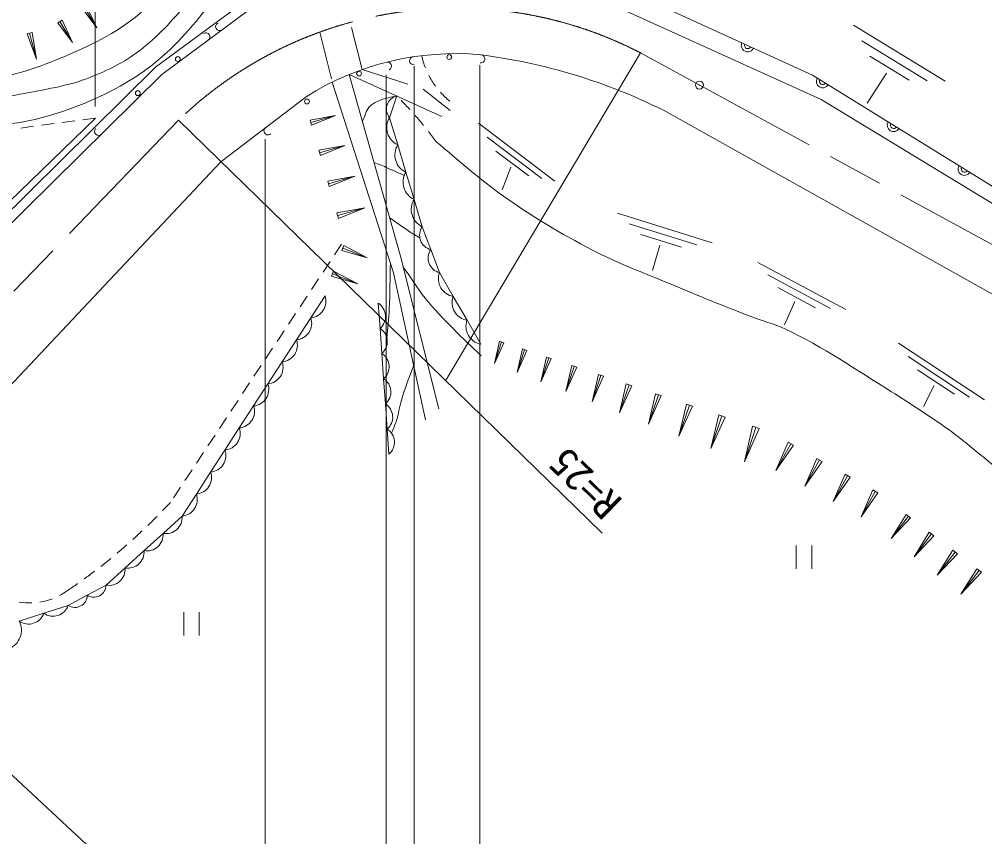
# Model space of a CAD drawing. Units: millimetres, scale not verified. Extents: x 40000 to 680000, y 20000 to 380000.
# Drawn here: x 428844 to 489103, y 263689 to 314694 of the extents above; entities that cross this region are included whole.
import ezdxf
from ezdxf.enums import TextEntityAlignment as Align

# ---------------------------------------------------------------- set-up
doc = ezdxf.new("R2010")
doc.units = ezdxf.units.MM
doc.header["$LTSCALE"] = 1000
doc.header["$PDMODE"] = 32
doc.header["$PDSIZE"] = 500
doc.linetypes.add('CHAIN', pattern=[18.5, 12, -1.5, 3.5, -1.5])
for name, color, linetype, lineweight in [('M-BGD', 7, 'Continuous', 13), ('M-BMK', 2, 'CHAIN', 13), ('M-WORK', 1, 'Continuous', 13)]:
    doc.layers.add(name, color=color, linetype=linetype, lineweight=lineweight)
doc.styles.add('ＭＳ ゴシック', font='')
doc.styles.get('ＭＳ ゴシック').set_extended_font_data('MS Gothic')

msp = doc.modelspace()

# ---------------------------------------------------------------- linework, layer by layer
at = {"layer": 'M-BGD'}
msp.add_circle((471298, 310593), 250, dxfattribs=at)
msp.add_point((471298, 310593), dxfattribs=at)
at = {"layer": 'M-BMK'}
for p, q in [((467620, 312599), (498316, 295862)), ((393466, 261362), (438774, 308391))]:
    msp.add_line(p, q, dxfattribs=at)
msp.add_arc((456129, 290396), 25000, 62.63769, 133.96343, dxfattribs=at)
at = {"layer": 'M-WORK'}
for p, q in [((433576, 309263), (433576, 357490)), ((437346, 311710), (446466, 318473)), ((437737, 311253), (446507, 317756)), ((466504, 316631), (478359, 311209)), ((465348, 315823), (478899, 309689)), ((432761, 315390), (433674, 314167)), ((432892, 315468), (433674, 314167)), ((433022, 315547), (433674, 314167)), ((431250, 314482), (431514, 314641)), ((431382, 314562), (432173, 313244)), ((431514, 314641), (432173, 313244)), ((431250, 314482), (432173, 313244)), ((449587, 314192), (450240, 311555)), ((480905, 314327), (486639, 310833)), ((429329, 313780), (429649, 313866)), ((429329, 313780), (429922, 312203)), ((429489, 313823), (429922, 312203)), ((429649, 313866), (429922, 312203)), ((447600, 313897), (448321, 310985)), ((481424, 313359), (485519, 310863)), ((455456, 292136), (467620, 312599)), ((481942, 312390), (484399, 310893)), ((395438, 270312), (437346, 311710)), ((450240, 311555), (453100, 310651)), ((453489, 311775), (453489, 258103)), ((457593, 311826), (457593, 258103)), ((395855, 269880), (437737, 311253)), ((452641, 299917), (449441, 311251)), ((449441, 311251), (455225, 308635)), ((451748, 311223), (451748, 258103)), ((478359, 311209), (495143, 300840)), ((482971, 311329), (481768, 309452)), ((448374, 310771), (452202, 298880)), ((454049, 310341), (455735, 309004)), ((441426, 305807), (446745, 309860)), ((452399, 309913), (451956, 308555)), ((478899, 309689), (494489, 300216)), ((415957, 291441), (433594, 308533)), ((433594, 308533), (432801, 308427)), ((447003, 308401), (448581, 308687)), ((447047, 308245), (448581, 308687)), ((447092, 308090), (448581, 308687)), ((451956, 308555), (452466, 306855)), ((469048, 309017), (494937, 294535)), ((429728, 308016), (428936, 307910)), ((431017, 308188), (430224, 308082)), ((432306, 308361), (431513, 308254)), ((465223, 282620), (438774, 308391)), ((447092, 308090), (447003, 308401)), ((457504, 308205), (462278, 304600)), ((458049, 307338), (461459, 304763)), ((444188, 307224), (444188, 258103)), ((447543, 306523), (449173, 306819)), ((447589, 306363), (449173, 306819)), ((447635, 306202), (449173, 306819)), ((452466, 306855), (452975, 305155)), ((447635, 306202), (447543, 306523)), ((458594, 306471), (460640, 304926)), ((420715, 283818), (441426, 305807)), ((452975, 305155), (453485, 303454)), ((459526, 305464), (458977, 304056)), ((448098, 304594), (449782, 304900)), ((448194, 304263), (448098, 304594)), ((448146, 304429), (449782, 304900)), ((448194, 304263), (449782, 304900)), ((453485, 303454), (453995, 301754)), ((448669, 302613), (450407, 302928)), ((448767, 302271), (448669, 302613)), ((448718, 302442), (450407, 302928)), ((448767, 302271), (450407, 302928)), ((466183, 302603), (472089, 300746)), ((466911, 301939), (471129, 300612)), ((453995, 301754), (454531, 300321)), ((467638, 301274), (470169, 300478)), ((448964, 300668), (448521, 300002)), ((448971, 300263), (449096, 300575)), ((448971, 300263), (450566, 299808)), ((449033, 300419), (450566, 299808)), ((449096, 300575), (450566, 299808)), ((454531, 300321), (455067, 298889)), ((468827, 300610), (468363, 299012)), ((448245, 299585), (447803, 298918)), ((455032, 290391), (452641, 299917)), ((474937, 299524), (480436, 296584)), ((448330, 298657), (448459, 298980)), ((448459, 298980), (449983, 298185)), ((455067, 298889), (455928, 297401)), ((447527, 298501), (447085, 297835)), ((448330, 298657), (449983, 298185)), ((448395, 298818), (449983, 298185)), ((452202, 298880), (454205, 289706)), ((475560, 298742), (479488, 296641)), ((476184, 297959), (478541, 296699)), ((446808, 297418), (446366, 296751)), ((447038, 296064), (447931, 297439)), ((455928, 297401), (456789, 295913)), ((477254, 297087), (476606, 295637)), ((451248, 296978), (451360, 295407)), ((446090, 296334), (445648, 295668)), ((446145, 294690), (447038, 296064)), ((456789, 295913), (457650, 294425)), ((451360, 295407), (451471, 293837)), ((445372, 295251), (444930, 294584)), ((445252, 293316), (446145, 294690)), ((444653, 294168), (444211, 293501)), ((458819, 294605), (458498, 293214)), ((458950, 294561), (458498, 293214)), ((459081, 294516), (458498, 293214)), ((458819, 294605), (459081, 294516)), ((460250, 294124), (459911, 292658)), ((460388, 294077), (459911, 292658)), ((460250, 294124), (460527, 294031)), ((483716, 294477), (489092, 290946)), ((451471, 293837), (451582, 292267)), ((460527, 294031), (459911, 292658)), ((461753, 293619), (461396, 292075)), ((461899, 293570), (461396, 292075)), ((462045, 293521), (461396, 292075)), ((461753, 293619), (462045, 293521)), ((484316, 293647), (488157, 291124)), ((443935, 293084), (443493, 292417)), ((444360, 291941), (445252, 293316)), ((463332, 293088), (462956, 291462)), ((463485, 293037), (462956, 291462)), ((463639, 292985), (462956, 291462)), ((463332, 293088), (463639, 292985)), ((451582, 292267), (451694, 290697)), ((464990, 292531), (464594, 290818)), ((465152, 292477), (464594, 290818)), ((465313, 292422), (464594, 290818)), ((464990, 292531), (465313, 292422)), ((484917, 292817), (487221, 291303)), ((443217, 292001), (442774, 291334)), ((443467, 290567), (444360, 291941)), ((466731, 291946), (466315, 290142)), ((466902, 291889), (466315, 290142)), ((467072, 291832), (466315, 290142)), ((466731, 291946), (467072, 291832)), ((485957, 291843), (485288, 290540)), ((468560, 291331), (468122, 289432)), ((468740, 291271), (468122, 289432)), ((468919, 291211), (468122, 289432)), ((468560, 291331), (468919, 291211)), ((442498, 290917), (442056, 290250)), ((442574, 289192), (443467, 290567)), ((451694, 290697), (451805, 289127)), ((470481, 290686), (470019, 288687)), ((470670, 290623), (470019, 288687)), ((470859, 290559), (470019, 288687)), ((470481, 290686), (470859, 290559)), ((472499, 290008), (472013, 287903)), ((472697, 289941), (472013, 287903)), ((472896, 289875), (472013, 287903)), ((472499, 290008), (472896, 289875)), ((441780, 289834), (441338, 289167)), ((474618, 289296), (474106, 287081)), ((474618, 289296), (475036, 289155)), ((441061, 288750), (440619, 288083)), ((441681, 287818), (442574, 289192)), ((451805, 289127), (451916, 287557)), ((474827, 289226), (474106, 287081)), ((475036, 289155), (474106, 287081)), ((476837, 288300), (476067, 286541)), ((477005, 288206), (476067, 286541)), ((477173, 288111), (476067, 286541)), ((476837, 288300), (477173, 288111)), ((440343, 287667), (439901, 287000)), ((440788, 286444), (441681, 287818)), ((478626, 287292), (477869, 285564)), ((478791, 287199), (477869, 285564)), ((478956, 287106), (477869, 285564)), ((478626, 287292), (478956, 287106)), ((439625, 286583), (439183, 285916)), ((439895, 285069), (440788, 286444)), ((480386, 286300), (479642, 284602)), ((480386, 286300), (480710, 286117)), ((480548, 286208), (479642, 284602)), ((480710, 286117), (479642, 284602)), ((438906, 285500), (438464, 284833)), ((439003, 283695), (439895, 285069)), ((482117, 285324), (481386, 283656)), ((482276, 285234), (481386, 283656)), ((482435, 285145), (481386, 283656)), ((482117, 285324), (482435, 285145)), ((437816, 282618), (439003, 283695)), ((484202, 283803), (483261, 282293)), ((484341, 283696), (483261, 282293)), ((484480, 283589), (483261, 282293)), ((484202, 283803), (484480, 283589)), ((436630, 281542), (437816, 282618)), ((485647, 282690), (484691, 281156)), ((485647, 282690), (485930, 282472)), ((485788, 282581), (484691, 281156)), ((485930, 282472), (484691, 281156)), ((435444, 280465), (436630, 281542)), ((477342, 281855), (477342, 280397)), ((478314, 281855), (478314, 280397)), ((487114, 281560), (486143, 280003)), ((487258, 281450), (486143, 280003)), ((487114, 281560), (487401, 281339)), ((487401, 281339), (486143, 280003)), ((434257, 279389), (435444, 280465)), ((488603, 280413), (487617, 278832)), ((488749, 280301), (487617, 278832)), ((488603, 280413), (488895, 280189)), ((488895, 280189), (487617, 278832)), ((433080, 278756), (434257, 279389)), ((431902, 278123), (433080, 278756)), ((430373, 277631), (431902, 278123)), ((428844, 277139), (430373, 277631)), ((439106, 277706), (439106, 276248)), ((440078, 277706), (440078, 276248)), ((418907, 276314), (443631, 253379))]:
    msp.add_line(p, q, dxfattribs=at)
for centre in [(438737, 312213), (455682, 312339), (450051, 311304), (436245, 310087), (446802, 309566)]:
    msp.add_circle(centre, 150, dxfattribs=at)
for centre, radius, start, end in [((441348, 314239), 250, 118.64627, 298.64627), ((440485, 313602), 250, 303.7352, 123.7352), ((474309, 313062), 400, 155.42179, 335.42179), ((474309, 313062), 200, 155.42179, 335.42179), ((456049, 295124), 17428, 84.75794, 122.26848), ((453455, 312105), 250, 95.96804, 275.96804), ((458941, 313544), 5107, 192.6445, 201.61899), ((457658, 312226), 250, 257.11884, 77.11884), ((453133, 277105), 35660, 63.49309, 82.73621), ((451828, 311779), 250, 294.33776, 114.33776), ((458941, 313544), 5107, 207.22805, 216.20254), ((478994, 310817), 400, 148.29218, 328.29218), ((478994, 310817), 200, 148.29218, 328.29218), ((452593, 309098), 837, 103.37508, 220.421), ((458941, 313544), 5107, 221.8116, 230.78609), ((436803, 294017), 22270, 42.49118, 44.54944), ((452962, 307931), 1185, 148.16744, 245.20388), ((436803, 294017), 22270, 39.14652, 41.20477), ((483418, 308084), 400, 148.29218, 328.29218), ((483418, 308084), 200, 148.29218, 328.29218), ((433783, 307698), 250, 136.50866, 316.50866), ((444362, 307733), 250, 134.17098, 314.17098), ((436803, 294017), 22270, 35.80185, 37.8601), ((453472, 306230), 1185, 148.16744, 245.20388), ((487842, 305351), 400, 148.29218, 328.29218), ((453982, 304530), 1185, 148.16744, 245.20388), ((487842, 305351), 200, 148.29218, 328.29218), ((454491, 302829), 1185, 148.16744, 245.20388), ((454760, 301224), 931, 145.29193, 255.7431), ((455296, 299791), 931, 145.29193, 255.7431), ((456124, 298507), 1124, 160.15412, 259.96526), ((446948, 297100), 1039, 274.95599, 19.02718), ((456985, 297019), 1124, 160.15412, 259.96526), ((450731, 296152), 974, 310.17119, 57.93927), ((446056, 295726), 1039, 274.95599, 19.02718), ((457846, 295531), 1124, 160.15412, 259.96526), ((450843, 294582), 974, 310.17119, 57.93927), ((445163, 294351), 1039, 274.95599, 19.02718), ((450954, 293012), 974, 310.17119, 57.93927), ((444270, 292977), 1039, 274.95599, 19.02718), ((451065, 291442), 974, 310.17119, 57.93927), ((443377, 291602), 1039, 274.95599, 19.02718), ((442484, 290228), 1039, 274.95599, 19.02718), ((451177, 289872), 974, 310.17119, 57.93927), ((441591, 288854), 1039, 274.95599, 19.02718), ((451288, 288301), 974, 310.17119, 57.93927), ((440699, 287479), 1039, 274.95599, 19.02718), ((439806, 286105), 1039, 274.95599, 19.02718), ((438913, 284730), 1039, 274.95599, 19.02718), ((411541, 309272), 36413, 316.12924, 317.24369), ((411541, 309272), 36413, 314.08369, 315.34249), ((438005, 283602), 1002, 259.14691, 5.29476), ((411541, 309272), 36413, 312.03815, 313.29695), ((436819, 282526), 1002, 259.14691, 5.29476), ((411541, 309272), 36413, 309.9926, 311.2514), ((435632, 281449), 1002, 259.14691, 5.29476), ((411541, 309272), 36413, 307.94706, 309.20585), ((411541, 309272), 36413, 305.90151, 307.16031), ((434446, 280373), 1002, 259.14691, 5.29476), ((429495, 282246), 3970, 297.92863, 305.98183), ((411541, 309272), 36413, 303.85596, 305.11476), ((433499, 279388), 758, 236.45276, 0.04671), ((429495, 282246), 3970, 279.16786, 290.71295), ((432321, 278755), 758, 236.45276, 0.04671), ((429495, 282246), 3970, 260.40709, 271.95218), ((430952, 278454), 1006, 234.89041, 340.79), ((429423, 277962), 1006, 234.89041, 340.79), ((427706, 276579), 1269, 292.62585, 26.19832)]:
    msp.add_arc(centre, radius, start, end, dxfattribs=at)
for points, knots in [([(444578, 329738), (444039, 328302), (443594, 326826), (442962, 325428), (442326, 324024), (441548, 322688), (440782, 321350), (440035, 320045), (439318, 318713), (438427, 317501), (437721, 316542), (437004, 315554), (436072, 314812), (434589, 313632), (432815, 312845), (431063, 312123), (429447, 311457), (427733, 311048), (426036, 310629), (424840, 310334), (423619, 310153), (422410, 309915)], [0, 0, 0, 0, 1, 1, 1, 2, 2, 2, 3, 3, 3, 4, 4, 4, 5, 5, 5, 6, 6, 6, 7, 7, 7, 7]), ([(423109, 308966), (424940, 309298), (426779, 309587), (428602, 309961), (430086, 310266), (431609, 310459), (433031, 310981), (434133, 311385), (435208, 311911), (436160, 312598), (437275, 313403), (438229, 314426), (439112, 315480), (440296, 316892), (441327, 318440), (442223, 320050), (443065, 321562), (443714, 323178), (444332, 324795), (444688, 325725), (444943, 326690), (445249, 327637)], [0, 0, 0, 0, 1, 1, 1, 2, 2, 2, 3, 3, 3, 4, 4, 4, 5, 5, 5, 6, 6, 6, 7, 7, 7, 7]), ([(445746, 325192), (445310, 323888), (445026, 322523), (444438, 321280), (443718, 319760), (442737, 318370), (441749, 317009), (440678, 315535), (439578, 314057), (438251, 312809), (437314, 311927), (436268, 311144), (435140, 310524), (433476, 309608), (431680, 308892), (429833, 308450), (427905, 307989), (425887, 308066), (423913, 307874)], [0, 0, 0, 0, 1, 1, 1, 2, 2, 2, 3, 3, 3, 4, 4, 4, 5, 5, 5, 6, 6, 6, 6]), ([(452399, 309913), (452061, 309826), (451706, 309789), (451385, 309654), (451135, 309549), (450871, 309434), (450690, 309232), (450468, 308984), (450408, 308629), (450267, 308328)], [0, 0, 0, 0, 1, 1, 1, 2, 2, 2, 3, 3, 3, 3]), ([(454865, 307044), (456265, 305913), (457592, 304685), (459065, 303652), (460825, 302417), (462673, 301299), (464584, 300313), (466326, 299413), (468171, 298732), (469980, 297975), (471466, 297353), (472957, 296743), (474461, 296165), (475195, 295883), (475965, 295692), (476676, 295356), (478988, 294263), (481115, 292811), (483284, 291454), (484481, 290706), (485669, 289939), (486817, 289117), (488070, 288219), (489189, 287140), (490473, 286287), (492345, 285042), (494343, 283992), (496343, 282965), (497856, 282189), (499448, 281573), (500974, 280821), (501291, 280665), (501606, 280502), (501914, 280329), (504304, 278994), (506510, 277328), (508971, 276129), (510982, 275149), (513142, 274512), (515228, 273703)], [0, 0, 0, 0, 1, 1, 1, 2, 2, 2, 3, 3, 3, 4, 4, 4, 5, 5, 5, 6, 6, 6, 7, 7, 7, 8, 8, 8, 9, 9, 9, 10, 10, 10, 11, 11, 11, 12, 12, 12, 13, 13, 13, 13]), ([(450992, 305759), (451278, 305643), (451567, 305532), (451850, 305409), (452194, 305261), (452532, 305100), (452872, 304945)], [0, 0, 0, 0, 1, 1, 1, 2, 2, 2, 2]), ([(451968, 302302), (452365, 302026), (452754, 301737), (453160, 301472), (453384, 301327), (453616, 301194), (453844, 301055)], [0, 0, 0, 0, 1, 1, 1, 2, 2, 2, 2]), ([(451795, 294788), (451843, 295402), (451907, 296015), (451938, 296630), (451987, 297582), (451983, 298536), (452006, 299488)], [0, 0, 0, 0, 1, 1, 1, 2, 2, 2, 2]), ([(452814, 299229), (453269, 298582), (453683, 297905), (454179, 297290), (454723, 296615), (455331, 295993), (455937, 295374), (456499, 294799), (457097, 294261), (457677, 293704)], [0, 0, 0, 0, 1, 1, 1, 2, 2, 2, 3, 3, 3, 3]), ([(453460, 293119), (453205, 292391), (452913, 291675), (452694, 290936), (452567, 290508), (452513, 290061), (452378, 289635), (452295, 289375), (452177, 289127), (452077, 288873)], [0, 0, 0, 0, 1, 1, 1, 2, 2, 2, 3, 3, 3, 3])]:
    msp.add_open_spline(points, degree=3, knots=knots, dxfattribs=at)

# ---------------------------------------------------------------- texts
at = {"layer": 'M-WORK', "style": 'ＭＳ ゴシック'}
msp.add_text('R=25', height=1833, rotation=135.744, dxfattribs=at).set_placement((466970, 285046), align=Align.BOTTOM_LEFT)

doc.saveas('drawing.dxf')
